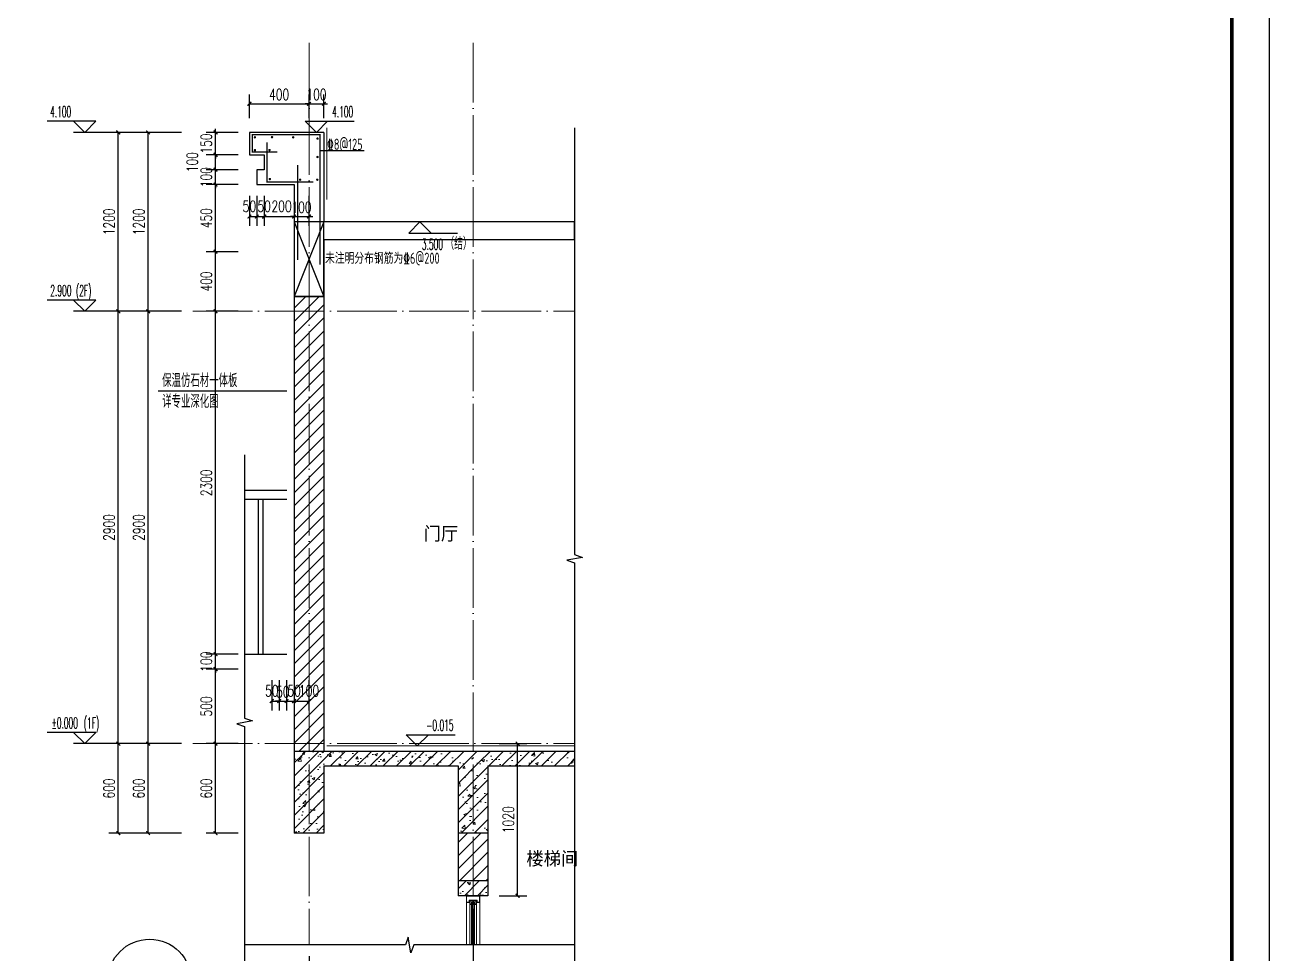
# Model space of a CAD drawing. Extents: x -1712635 to -854203, y -534641 to -21985.
# Drawn here: x -887422 to -879077, y -166033 to -159800 of the extents above; entities that cross this region are included whole.
import ezdxf

# ---------------------------------------------------------------- set-up
doc = ezdxf.new("R2010")
doc.units = 0
doc.header["$LTSCALE"] = 1000
doc.linetypes.add('DOTE', pattern=[2.42, 2, -0.2, 0.02, -0.2])
doc.layers.get('0').update_dxf_attribs({"linetype": 'CONTINUOUS'})
doc.layers.get('Defpoints').update_dxf_attribs({"linetype": 'CONTINUOUS'})
for name, color, linetype in [('AXIS', 3, 'CONTINUOUS'), ('DIM_ELEV', 3, 'CONTINUOUS'), ('DIM_IDEN', 67, 'CONTINUOUS'), ('DIM_SYMB', 3, 'CONTINUOUS'), ('PUB_DIM', 3, 'CONTINUOUS'), ('PUB_TEXT', 2, 'CONTINUOUS'), ('REIN', 6, 'CONTINUOUS'), ('S-大样-砼线', 7, 'CONTINUOUS'), ('S-引出线', 40, 'CONTINUOUS'), ('TEXT', 2, 'CONTINUOUS'), ('WALL', 2, 'CONTINUOUS'), ('yichutu', 7, 'CONTINUOUS'), ('尺寸标注', 86, 'CONTINUOUS'), ('看线', 251, 'CONTINUOUS')]:
    doc.layers.add(name, color=color, linetype=linetype)
for name, color, linetype, lineweight in [('DOTE', 19, 'DOTE', 9), ('PUB_HATCH', 8, 'CONTINUOUS', 9), ('S_WINDOW', 144, 'CONTINUOUS', 15), ('内粉刷', 37, 'CONTINUOUS', 9), ('图框', 9, 'CONTINUOUS', 18), ('细细', 250, 'CONTINUOUS', 0)]:
    doc.layers.add(name, color=color, linetype=linetype, lineweight=lineweight)
doc.styles.add('_TCH_DIM', font='SIMPLEX.shx', dxfattribs={"width": 0.7, "bigfont": 'GBCBIG.shx'})
doc.styles.add('_TCH_DIM_T3', font='SIMPLEX', dxfattribs={"width": 0.705882, "bigfont": 'GBCBIG'})
doc.styles.add('DIM_FONT_T3', font='SIMPLEX', dxfattribs={"width": 0.705882, "bigfont": 'GBCBIG'})
doc.styles.add('TSSD_REIN', font='tssdeng.shx', dxfattribs={"width": 0.7, "height": 300, "bigfont": 'tssdchn.shx'})
doc.dimstyles.new('_TCH_ARCH&&25', dxfattribs={"dimtxt": 74.375, "dimasz": 25, "dimexe": 62.5, "dimexo": 75, "dimgap": 25, "dimtad": 1, "dimdec": 0, "dimzin": 0, "dimdsep": 46, "dimtxsty": '_TCH_DIM_T3', "dimblk": 'ARCHTICK', "dimcen": 0.09, "dimclrt": 7, "dimazin": 0, "dimtfac": 1, "dimtdec": 0, "dimtix": 1, "dimtmove": 2, "dimatfit": 3, "dimldrblk": 'ARCHTICK', "dimfxl": 0, "dimtolj": 1, "dimtzin": 0, "dimarcsym": 0})
pattern_1 = [(315, (-1890062.1228, -695155.256), (-1.767766953, -1.767766953), []), (315, (-1890060.9443, -695155.256), (-1.767766953, -1.767766953), [])]
pattern_2 = [(45, (-1161877.82, 52636.5), (-44.194174, 44.194174), []), (50, (-1161877.82, 52636.5), (179.315046, -15.688034), [18.75, -206.25]), (355, (-1161877.82, 52636.5), (-34.68783, 188.04803), [15, -165]), (100.4514, (-1161862.88, 52635.2), (144.627345, 172.359886), [15.93505, -175.28553]), (46.1842, (-1161877.82, 52686.5), (266.81026, -41.37975), [28.125, -309.375]), (96.6356, (-1161855.59, 52683.05), (233.66568, 243.52947), [23.90257, -262.92825]), (351.1842, (-1161877.82, 52686.5), (233.66549, 243.52965), [22.5, -247.5]), (21, (-1161852.82, 52674), (149.22676, -100.65472), [18.75, -206.25]), (326, (-1161852.82, 52674), (60.82883, 181.28751), [15, -165]), (71.4514, (-1161840.38, 52665.61), (210.05566, 80.63262), [15.93505, -175.28553]), (37.5, (-1161877.82, 52636.5), (3.039964, 83.223463), [0, -163, 0, -167.5, 0, -165.625]), (7.5, (-1161877.82, 52636.5), (65.767384, 98.602928), [0, -95.5, 0, -159.25, 0, -63.125]), (327.5, (-1161933.57, 52636.5), (133.455609, -5.638718), [0, -62.5, 0, -195, 0, -258.75]), (317.5, (-1161958.57, 52636.5), (145.796542, 25.026246), [0, -81.25, 0, -129.5, 0, -183.75])]
pattern_3 = [(45, (-1161877.82, 52681.38), (-44.194192, 44.194192), [])]

# ---------------------------------------------------------------- blocks, each defined once
blk = doc.blocks.new('GFDDDDRG')
at = {"layer": '图框'}
blk.add_lwpolyline([(923310, -107437), (923310, -159999), (893610, -159999), (893610, -107437)], close=True, dxfattribs=at)
blk.add_lwpolyline([(923310, -107437), (923310, -159999), (893610, -159999), (893610, -107437)], close=True, dxfattribs=at)
at = {"layer": '图框', "const_width": 50}
blk.add_lwpolyline([(894110, -159499), (922810, -159499), (922810, -108687), (894110, -108687)], close=True, dxfattribs=at)
blk = doc.blocks.new('yct-1051-594-26275-14850-25-1002.0')
at = {"layer": 'yichutu', "color": 7}
blk.add_lwpolyline([(0, 0), (0, 14850), (26275, 14850), (26275, 0)], close=True, dxfattribs=at)
blk = doc.blocks.new('_ArchTick')
at = {"color": 0, "const_width": 0.35}
blk.add_lwpolyline([(-0.5, -0.5), (0.5, 0.5)], dxfattribs=at)
blk = doc.blocks.new('*D2877')
at = {"layer": 'AXIS', "color": 0, "lineweight": -2}
for p, q in [((-885516, -166046.6), (-885516, -166298.1)), ((-884416, -166046.6), (-884416, -166298.1)), ((-885516, -166235.6), (-884416, -166235.6))]:
    blk.add_line(p, q, dxfattribs=at)
at = {"layer": 'Defpoints', "color": 0}
for p in [(-885516, -165971.6), (-884416, -165971.6), (-884416, -166235.6)]:
    blk.add_point(p, dxfattribs=at)
at = {"layer": 'AXIS', "color": 0, "lineweight": -2, "xscale": 25, "yscale": 25, "zscale": 25, "rotation": 180}
blk.add_blockref('_ArchTick', (-885516, -166235.6), dxfattribs=at)
at = {"layer": 'AXIS', "color": 0, "lineweight": -2, "xscale": 25, "yscale": 25, "zscale": 25}
blk.add_blockref('_ArchTick', (-884416, -166235.6), dxfattribs=at)
at = {"layer": 'AXIS', "color": 7, "insert": (-884966, -166173.4), "char_height": 74.38, "attachment_point": 5, "style": '_TCH_DIM_T3'}
blk.add_mtext('\\A1;1100', dxfattribs=at)
blk = doc.blocks.new('*D2878')
at = {"layer": 'Defpoints', "color": 0}
for p in [(-885766.4, -164121.6), (-885716.4, -164121.6), (-885716.4, -164336.1)]:
    blk.add_point(p, dxfattribs=at)
at = {"layer": 'PUB_DIM', "color": 0, "lineweight": -2}
for p, q in [((-885766.4, -164196.6), (-885766.4, -164398.6)), ((-885716.4, -164196.6), (-885716.4, -164398.6)), ((-885766.4, -164336.1), (-885716.4, -164336.1))]:
    blk.add_line(p, q, dxfattribs=at)
at = {"layer": 'PUB_DIM', "color": 0, "lineweight": -2, "xscale": 25, "yscale": 25, "zscale": 25, "rotation": 180}
blk.add_blockref('_ArchTick', (-885766.4, -164336.1), dxfattribs=at)
at = {"layer": 'PUB_DIM', "color": 0, "lineweight": -2, "xscale": 25, "yscale": 25, "zscale": 25}
blk.add_blockref('_ArchTick', (-885716.4, -164336.1), dxfattribs=at)
at = {"layer": 'PUB_DIM', "color": 7, "insert": (-885766.4, -164267.4), "char_height": 74.38, "attachment_point": 5, "style": '_TCH_DIM_T3'}
blk.add_mtext('\\A1;50', dxfattribs=at)
blk = doc.blocks.new('*D2879')
at = {"layer": 'Defpoints', "color": 0}
for p in [(-885716.4, -164121.6), (-885666.3, -164121.6), (-885666.3, -164336.1)]:
    blk.add_point(p, dxfattribs=at)
at = {"layer": 'PUB_DIM', "color": 0, "lineweight": -2}
for p, q in [((-885716.4, -164196.6), (-885716.4, -164398.6)), ((-885666.3, -164196.6), (-885666.3, -164398.6)), ((-885716.4, -164336.1), (-885741.4, -164336.1)), ((-885716.4, -164336.1), (-885666.3, -164336.1)), ((-885666.3, -164336.1), (-885641.3, -164336.1))]:
    blk.add_line(p, q, dxfattribs=at)
at = {"layer": 'PUB_DIM', "color": 0, "lineweight": -2, "xscale": 25, "yscale": 25, "zscale": 25}
blk.add_blockref('_ArchTick', (-885716.4, -164336.1), dxfattribs=at)
at = {"layer": 'PUB_DIM', "color": 0, "lineweight": -2, "xscale": 25, "yscale": 25, "zscale": 25, "rotation": 180}
blk.add_blockref('_ArchTick', (-885666.3, -164336.1), dxfattribs=at)
at = {"layer": 'PUB_DIM', "color": 7, "insert": (-885691.4, -164274), "char_height": 74.38, "attachment_point": 5, "style": '_TCH_DIM_T3'}
blk.add_mtext('\\A1;50', dxfattribs=at)
blk = doc.blocks.new('*D2880')
at = {"layer": 'Defpoints', "color": 0}
for p in [(-885666.3, -164121.6), (-885616.3, -164121.6), (-885616.3, -164336.1)]:
    blk.add_point(p, dxfattribs=at)
at = {"layer": 'PUB_DIM', "color": 0, "lineweight": -2}
for p, q in [((-885666.3, -164196.6), (-885666.3, -164398.6)), ((-885616.3, -164196.6), (-885616.3, -164398.6)), ((-885666.3, -164336.1), (-885616.3, -164336.1))]:
    blk.add_line(p, q, dxfattribs=at)
at = {"layer": 'PUB_DIM', "color": 0, "lineweight": -2, "xscale": 25, "yscale": 25, "zscale": 25, "rotation": 180}
blk.add_blockref('_ArchTick', (-885666.3, -164336.1), dxfattribs=at)
at = {"layer": 'PUB_DIM', "color": 0, "lineweight": -2, "xscale": 25, "yscale": 25, "zscale": 25}
blk.add_blockref('_ArchTick', (-885616.3, -164336.1), dxfattribs=at)
at = {"layer": 'PUB_DIM', "color": 7, "insert": (-885616.3, -164267.4), "char_height": 74.38, "attachment_point": 5, "style": '_TCH_DIM_T3'}
blk.add_mtext('\\A1;50', dxfattribs=at)
blk = doc.blocks.new('*D2881')
at = {"layer": 'Defpoints', "color": 0}
for p in [(-885616.3, -164121.6), (-885516.3, -164121.6), (-885516.3, -164336.1)]:
    blk.add_point(p, dxfattribs=at)
at = {"layer": 'PUB_DIM', "color": 0, "lineweight": -2}
for p, q in [((-885616.3, -164196.6), (-885616.3, -164398.6)), ((-885516.3, -164196.6), (-885516.3, -164398.6)), ((-885616.3, -164336.1), (-885516.3, -164336.1))]:
    blk.add_line(p, q, dxfattribs=at)
at = {"layer": 'PUB_DIM', "color": 0, "lineweight": -2, "xscale": 25, "yscale": 25, "zscale": 25, "rotation": 180}
blk.add_blockref('_ArchTick', (-885616.3, -164336.1), dxfattribs=at)
at = {"layer": 'PUB_DIM', "color": 0, "lineweight": -2, "xscale": 25, "yscale": 25, "zscale": 25}
blk.add_blockref('_ArchTick', (-885516.3, -164336.1), dxfattribs=at)
at = {"layer": 'PUB_DIM', "color": 7, "insert": (-885516.3, -164267.4), "char_height": 74.38, "attachment_point": 5, "style": '_TCH_DIM_T3'}
blk.add_mtext('\\A1;100', dxfattribs=at)
blk = doc.blocks.new('*D2882')
at = {"layer": 'Defpoints', "color": 0}
for p in [(-885916.3, -160871.5), (-885866.3, -160871.5), (-885866.3, -161086.1)]:
    blk.add_point(p, dxfattribs=at)
at = {"layer": 'PUB_DIM', "color": 0, "lineweight": -2}
for p, q in [((-885916.3, -160946.5), (-885916.3, -161148.6)), ((-885866.3, -160946.5), (-885866.3, -161148.6)), ((-885916.3, -161086.1), (-885866.3, -161086.1))]:
    blk.add_line(p, q, dxfattribs=at)
at = {"layer": 'PUB_DIM', "color": 0, "lineweight": -2, "xscale": 25, "yscale": 25, "zscale": 25, "rotation": 180}
blk.add_blockref('_ArchTick', (-885916.3, -161086.1), dxfattribs=at)
at = {"layer": 'PUB_DIM', "color": 0, "lineweight": -2, "xscale": 25, "yscale": 25, "zscale": 25}
blk.add_blockref('_ArchTick', (-885866.3, -161086.1), dxfattribs=at)
at = {"layer": 'PUB_DIM', "color": 7, "insert": (-885916.3, -161017.3), "char_height": 74.38, "attachment_point": 5, "style": '_TCH_DIM_T3'}
blk.add_mtext('\\A1;50', dxfattribs=at)
blk = doc.blocks.new('*D2883')
at = {"layer": 'Defpoints', "color": 0}
for p in [(-885866.3, -160871.5), (-885816.3, -160871.5), (-885816.3, -161086.1)]:
    blk.add_point(p, dxfattribs=at)
at = {"layer": 'PUB_DIM', "color": 0, "lineweight": -2}
for p, q in [((-885866.3, -160946.5), (-885866.3, -161148.6)), ((-885816.3, -160946.5), (-885816.3, -161148.6)), ((-885866.3, -161086.1), (-885816.3, -161086.1))]:
    blk.add_line(p, q, dxfattribs=at)
at = {"layer": 'PUB_DIM', "color": 0, "lineweight": -2, "xscale": 25, "yscale": 25, "zscale": 25, "rotation": 180}
blk.add_blockref('_ArchTick', (-885866.3, -161086.1), dxfattribs=at)
at = {"layer": 'PUB_DIM', "color": 0, "lineweight": -2, "xscale": 25, "yscale": 25, "zscale": 25}
blk.add_blockref('_ArchTick', (-885816.3, -161086.1), dxfattribs=at)
at = {"layer": 'PUB_DIM', "color": 7, "insert": (-885816.3, -161017.3), "char_height": 74.38, "attachment_point": 5, "style": '_TCH_DIM_T3'}
blk.add_mtext('\\A1;50', dxfattribs=at)
blk = doc.blocks.new('*D2884')
at = {"layer": 'Defpoints', "color": 0}
for p in [(-885816.3, -160871.5), (-885616.3, -160871.5), (-885616.3, -161086.1)]:
    blk.add_point(p, dxfattribs=at)
at = {"layer": 'PUB_DIM', "color": 0, "lineweight": -2}
for p, q in [((-885816.3, -160946.5), (-885816.3, -161148.6)), ((-885616.3, -160946.5), (-885616.3, -161148.6)), ((-885816.3, -161086.1), (-885616.3, -161086.1))]:
    blk.add_line(p, q, dxfattribs=at)
at = {"layer": 'PUB_DIM', "color": 0, "lineweight": -2, "xscale": 25, "yscale": 25, "zscale": 25, "rotation": 180}
blk.add_blockref('_ArchTick', (-885816.3, -161086.1), dxfattribs=at)
at = {"layer": 'PUB_DIM', "color": 0, "lineweight": -2, "xscale": 25, "yscale": 25, "zscale": 25}
blk.add_blockref('_ArchTick', (-885616.3, -161086.1), dxfattribs=at)
at = {"layer": 'PUB_DIM', "color": 7, "insert": (-885699.9, -161017.3), "char_height": 74.38, "attachment_point": 5, "style": '_TCH_DIM_T3'}
blk.add_mtext('\\A1;200', dxfattribs=at)
blk = doc.blocks.new('*D2885')
at = {"layer": 'Defpoints', "color": 0}
for p in [(-885616.3, -160871.5), (-885516.3, -160871.5), (-885516.3, -161086.1)]:
    blk.add_point(p, dxfattribs=at)
at = {"layer": 'PUB_DIM', "color": 0, "lineweight": -2}
for p, q in [((-885616.3, -160946.5), (-885616.3, -161148.6)), ((-885516.3, -160946.5), (-885516.3, -161148.6)), ((-885616.3, -161086.1), (-885641.3, -161086.1)), ((-885616.3, -161086.1), (-885516.3, -161086.1)), ((-885516.3, -161086.1), (-885491.3, -161086.1))]:
    blk.add_line(p, q, dxfattribs=at)
at = {"layer": 'PUB_DIM', "color": 0, "lineweight": -2, "xscale": 25, "yscale": 25, "zscale": 25}
blk.add_blockref('_ArchTick', (-885616.3, -161086.1), dxfattribs=at)
at = {"layer": 'PUB_DIM', "color": 0, "lineweight": -2, "xscale": 25, "yscale": 25, "zscale": 25, "rotation": 180}
blk.add_blockref('_ArchTick', (-885516.3, -161086.1), dxfattribs=at)
at = {"layer": 'PUB_DIM', "color": 7, "insert": (-885566.3, -161023.9), "char_height": 74.38, "attachment_point": 5, "style": '_TCH_DIM_T3'}
blk.add_mtext('\\A1;100', dxfattribs=at)
blk = doc.blocks.new('*D2886')
at = {"layer": 'Defpoints', "color": 0}
for p in [(-886143.1, -164621.6), (-885916.1, -164621.6), (-885916.1, -165221.9)]:
    blk.add_point(p, dxfattribs=at)
at = {"layer": 'PUB_DIM', "color": 0, "lineweight": -2}
for p, q in [((-885991.1, -164621.6), (-886205.6, -164621.6)), ((-886143.1, -165221.9), (-886143.1, -164621.6)), ((-885991.1, -165221.9), (-886205.6, -165221.9))]:
    blk.add_line(p, q, dxfattribs=at)
at = {"layer": 'PUB_DIM', "color": 0, "lineweight": -2, "xscale": 25, "yscale": 25, "zscale": 25}
for p, rotation in [((-886143.1, -164621.6), 90), ((-886143.1, -165221.9), 270)]:
    blk.add_blockref('_ArchTick', p, dxfattribs=dict(at, rotation=rotation))
at = {"layer": 'PUB_DIM', "color": 7, "insert": (-886205.3, -164921.7), "char_height": 74.38, "attachment_point": 5, "rotation": 90, "style": '_TCH_DIM_T3'}
blk.add_mtext('\\A1;600', dxfattribs=at)
blk = doc.blocks.new('*D2887')
at = {"layer": 'Defpoints', "color": 0}
for p in [(-886143.1, -164121.6), (-885916.1, -164121.6), (-885916.1, -164621.6)]:
    blk.add_point(p, dxfattribs=at)
at = {"layer": 'PUB_DIM', "color": 0, "lineweight": -2}
for p, q in [((-885991.1, -164121.6), (-886205.6, -164121.6)), ((-886143.1, -164621.6), (-886143.1, -164121.6)), ((-885991.1, -164621.6), (-886205.6, -164621.6))]:
    blk.add_line(p, q, dxfattribs=at)
at = {"layer": 'PUB_DIM', "color": 0, "lineweight": -2, "xscale": 25, "yscale": 25, "zscale": 25}
for p, rotation in [((-886143.1, -164121.6), 90), ((-886143.1, -164621.6), 270)]:
    blk.add_blockref('_ArchTick', p, dxfattribs=dict(at, rotation=rotation))
at = {"layer": 'PUB_DIM', "color": 7, "insert": (-886205.3, -164371.6), "char_height": 74.38, "attachment_point": 5, "rotation": 90, "style": '_TCH_DIM_T3'}
blk.add_mtext('\\A1;500', dxfattribs=at)
blk = doc.blocks.new('*D2888')
at = {"layer": 'Defpoints', "color": 0}
for p in [(-886143.1, -164021.6), (-885916.1, -164021.6), (-885916.1, -164121.6)]:
    blk.add_point(p, dxfattribs=at)
at = {"layer": 'PUB_DIM', "color": 0, "lineweight": -2}
for p, q in [((-885991.1, -164021.6), (-886205.6, -164021.6)), ((-886143.1, -164021.6), (-886143.1, -163996.6)), ((-886143.1, -164121.6), (-886143.1, -164021.6)), ((-885991.1, -164121.6), (-886205.6, -164121.6)), ((-886143.1, -164121.6), (-886143.1, -164146.6))]:
    blk.add_line(p, q, dxfattribs=at)
at = {"layer": 'PUB_DIM', "color": 0, "lineweight": -2, "xscale": 25, "yscale": 25, "zscale": 25}
for p, rotation in [((-886143.1, -164021.6), 270), ((-886143.1, -164121.6), 90)]:
    blk.add_blockref('_ArchTick', p, dxfattribs=dict(at, rotation=rotation))
at = {"layer": 'PUB_DIM', "color": 7, "insert": (-886205.3, -164071.6), "char_height": 74.38, "attachment_point": 5, "rotation": 90, "style": '_TCH_DIM_T3'}
blk.add_mtext('\\A1;100', dxfattribs=at)
blk = doc.blocks.new('*D2889')
at = {"layer": 'Defpoints', "color": 0}
for p in [(-886143.1, -161721.6), (-885916.1, -161721.6), (-885916.1, -164021.6)]:
    blk.add_point(p, dxfattribs=at)
at = {"layer": 'PUB_DIM', "color": 0, "lineweight": -2}
for p, q in [((-885991.1, -161721.6), (-886205.6, -161721.6)), ((-886143.1, -164021.6), (-886143.1, -161721.6)), ((-885991.1, -164021.6), (-886205.6, -164021.6))]:
    blk.add_line(p, q, dxfattribs=at)
at = {"layer": 'PUB_DIM', "color": 0, "lineweight": -2, "xscale": 25, "yscale": 25, "zscale": 25}
for p, rotation in [((-886143.1, -161721.6), 90), ((-886143.1, -164021.6), 270)]:
    blk.add_blockref('_ArchTick', p, dxfattribs=dict(at, rotation=rotation))
at = {"layer": 'PUB_DIM', "color": 7, "insert": (-886205.3, -162871.6), "char_height": 74.38, "attachment_point": 5, "rotation": 90, "style": '_TCH_DIM_T3'}
blk.add_mtext('\\A1;2300', dxfattribs=at)
blk = doc.blocks.new('*D2890')
at = {"layer": 'Defpoints', "color": 0}
for p in [(-886143.1, -161321.5), (-885916.1, -161321.5), (-885916.1, -161721.6)]:
    blk.add_point(p, dxfattribs=at)
at = {"layer": 'PUB_DIM', "color": 0, "lineweight": -2}
for p, q in [((-885991.1, -161321.5), (-886205.6, -161321.5)), ((-886143.1, -161721.6), (-886143.1, -161321.5)), ((-885991.1, -161721.6), (-886205.6, -161721.6))]:
    blk.add_line(p, q, dxfattribs=at)
at = {"layer": 'PUB_DIM', "color": 0, "lineweight": -2, "xscale": 25, "yscale": 25, "zscale": 25}
for p, rotation in [((-886143.1, -161321.5), 90), ((-886143.1, -161721.6), 270)]:
    blk.add_blockref('_ArchTick', p, dxfattribs=dict(at, rotation=rotation))
at = {"layer": 'PUB_DIM', "color": 7, "insert": (-886205.3, -161521.6), "char_height": 74.38, "attachment_point": 5, "rotation": 90, "style": '_TCH_DIM_T3'}
blk.add_mtext('\\A1;400', dxfattribs=at)
blk = doc.blocks.new('*D2891')
at = {"layer": 'Defpoints', "color": 0}
for p in [(-886143.1, -160871.5), (-885916.1, -160871.5), (-885916.1, -161321.5)]:
    blk.add_point(p, dxfattribs=at)
at = {"layer": 'PUB_DIM', "color": 0, "lineweight": -2}
for p, q in [((-885991.1, -160871.5), (-886205.6, -160871.5)), ((-886143.1, -161321.5), (-886143.1, -160871.5)), ((-885991.1, -161321.5), (-886205.6, -161321.5))]:
    blk.add_line(p, q, dxfattribs=at)
at = {"layer": 'PUB_DIM', "color": 0, "lineweight": -2, "xscale": 25, "yscale": 25, "zscale": 25}
for p, rotation in [((-886143.1, -160871.5), 90), ((-886143.1, -161321.5), 270)]:
    blk.add_blockref('_ArchTick', p, dxfattribs=dict(at, rotation=rotation))
at = {"layer": 'PUB_DIM', "color": 7, "insert": (-886205.3, -161096.5), "char_height": 74.38, "attachment_point": 5, "rotation": 90, "style": '_TCH_DIM_T3'}
blk.add_mtext('\\A1;450', dxfattribs=at)
blk = doc.blocks.new('*D2892')
at = {"layer": 'Defpoints', "color": 0}
for p in [(-886143.1, -160771.5), (-885916.1, -160771.5), (-885916.1, -160871.5)]:
    blk.add_point(p, dxfattribs=at)
at = {"layer": 'PUB_DIM', "color": 0, "lineweight": -2}
for p, q in [((-885991.1, -160771.5), (-886205.6, -160771.5)), ((-886143.1, -160771.5), (-886143.1, -160746.5)), ((-886143.1, -160871.5), (-886143.1, -160771.5)), ((-885991.1, -160871.5), (-886205.6, -160871.5)), ((-886143.1, -160871.5), (-886143.1, -160896.5))]:
    blk.add_line(p, q, dxfattribs=at)
at = {"layer": 'PUB_DIM', "color": 0, "lineweight": -2, "xscale": 25, "yscale": 25, "zscale": 25}
for p, rotation in [((-886143.1, -160771.5), 270), ((-886143.1, -160871.5), 90)]:
    blk.add_blockref('_ArchTick', p, dxfattribs=dict(at, rotation=rotation))
at = {"layer": 'PUB_DIM', "color": 7, "insert": (-886205.3, -160821.5), "char_height": 74.38, "attachment_point": 5, "rotation": 90, "style": '_TCH_DIM_T3'}
blk.add_mtext('\\A1;100', dxfattribs=at)
blk = doc.blocks.new('*D2893')
at = {"layer": 'Defpoints', "color": 0}
for p in [(-886143.1, -160671.5), (-885916.1, -160671.5), (-885916.1, -160771.5)]:
    blk.add_point(p, dxfattribs=at)
at = {"layer": 'PUB_DIM', "color": 0, "lineweight": -2}
for p, q in [((-885991.1, -160671.5), (-886205.6, -160671.5)), ((-886143.1, -160771.5), (-886143.1, -160671.5)), ((-885991.1, -160771.5), (-886205.6, -160771.5))]:
    blk.add_line(p, q, dxfattribs=at)
at = {"layer": 'PUB_DIM', "color": 0, "lineweight": -2, "xscale": 25, "yscale": 25, "zscale": 25}
for p, rotation in [((-886143.1, -160671.5), 90), ((-886143.1, -160771.5), 270)]:
    blk.add_blockref('_ArchTick', p, dxfattribs=dict(at, rotation=rotation))
at = {"layer": 'PUB_DIM', "color": 7, "insert": (-886299.4, -160721.5), "char_height": 74.38, "attachment_point": 5, "rotation": 90, "style": '_TCH_DIM_T3'}
blk.add_mtext('\\A1;100', dxfattribs=at)
blk = doc.blocks.new('*D2894')
at = {"layer": 'Defpoints', "color": 0}
for p in [(-886143.1, -160521.5), (-885916.1, -160521.5), (-885916.1, -160671.5)]:
    blk.add_point(p, dxfattribs=at)
at = {"layer": 'PUB_DIM', "color": 0, "lineweight": -2}
for p, q in [((-885991.1, -160521.5), (-886205.6, -160521.5)), ((-886143.1, -160521.5), (-886143.1, -160496.5)), ((-886143.1, -160671.5), (-886143.1, -160521.5)), ((-885991.1, -160671.5), (-886205.6, -160671.5)), ((-886143.1, -160671.5), (-886143.1, -160696.5))]:
    blk.add_line(p, q, dxfattribs=at)
at = {"layer": 'PUB_DIM', "color": 0, "lineweight": -2, "xscale": 25, "yscale": 25, "zscale": 25}
for p, rotation in [((-886143.1, -160521.5), 270), ((-886143.1, -160671.5), 90)]:
    blk.add_blockref('_ArchTick', p, dxfattribs=dict(at, rotation=rotation))
at = {"layer": 'PUB_DIM', "color": 7, "insert": (-886205.3, -160596.5), "char_height": 74.38, "attachment_point": 5, "rotation": 90, "style": '_TCH_DIM_T3'}
blk.add_mtext('\\A1;150', dxfattribs=at)
blk = doc.blocks.new('*D2895')
at = {"layer": 'Defpoints', "color": 0}
for p in [(-885516, -160329.5), (-885916.1, -160501.5), (-885516, -160501.5)]:
    blk.add_point(p, dxfattribs=at)
at = {"layer": 'PUB_DIM', "color": 0, "lineweight": -2}
for p, q in [((-885916.1, -160426.5), (-885916.1, -160267)), ((-885516, -160426.5), (-885516, -160267)), ((-885916.1, -160329.5), (-885516, -160329.5))]:
    blk.add_line(p, q, dxfattribs=at)
at = {"layer": 'PUB_DIM', "color": 0, "lineweight": -2, "xscale": 25, "yscale": 25, "zscale": 25, "rotation": 180}
blk.add_blockref('_ArchTick', (-885916.1, -160329.5), dxfattribs=at)
at = {"layer": 'PUB_DIM', "color": 0, "lineweight": -2, "xscale": 25, "yscale": 25, "zscale": 25}
blk.add_blockref('_ArchTick', (-885516, -160329.5), dxfattribs=at)
at = {"layer": 'PUB_DIM', "color": 7, "insert": (-885716.1, -160267.3), "char_height": 74.38, "attachment_point": 5, "style": '_TCH_DIM_T3'}
blk.add_mtext('\\A1;400', dxfattribs=at)
blk = doc.blocks.new('*D2896')
at = {"layer": 'Defpoints', "color": 0}
for p in [(-885416.2, -160329.5), (-885516, -160501.5), (-885416.2, -160501.5)]:
    blk.add_point(p, dxfattribs=at)
at = {"layer": 'PUB_DIM', "color": 0, "lineweight": -2}
for p, q in [((-885516, -160426.5), (-885516, -160267)), ((-885416.2, -160426.5), (-885416.2, -160267)), ((-885516, -160329.5), (-885541, -160329.5)), ((-885516, -160329.5), (-885416.2, -160329.5)), ((-885416.2, -160329.5), (-885391.2, -160329.5))]:
    blk.add_line(p, q, dxfattribs=at)
at = {"layer": 'PUB_DIM', "color": 0, "lineweight": -2, "xscale": 25, "yscale": 25, "zscale": 25}
blk.add_blockref('_ArchTick', (-885516, -160329.5), dxfattribs=at)
at = {"layer": 'PUB_DIM', "color": 0, "lineweight": -2, "xscale": 25, "yscale": 25, "zscale": 25, "rotation": 180}
blk.add_blockref('_ArchTick', (-885416.2, -160329.5), dxfattribs=at)
at = {"layer": 'PUB_DIM', "color": 7, "insert": (-885466.1, -160267.3), "char_height": 74.38, "attachment_point": 5, "style": '_TCH_DIM_T3'}
blk.add_mtext('\\A1;100', dxfattribs=at)
blk = doc.blocks.new('*D2897')
at = {"layer": 'Defpoints', "color": 0}
for p in [(-886595.4, -164621.6), (-886295.4, -164621.6), (-886295.4, -165221.9)]:
    blk.add_point(p, dxfattribs=at)
at = {"layer": 'PUB_DIM', "color": 0, "lineweight": -2}
for p, q in [((-886370.4, -164621.6), (-886657.9, -164621.6)), ((-886595.4, -165221.9), (-886595.4, -164621.6)), ((-886370.4, -165221.9), (-886657.9, -165221.9))]:
    blk.add_line(p, q, dxfattribs=at)
at = {"layer": 'PUB_DIM', "color": 0, "lineweight": -2, "xscale": 25, "yscale": 25, "zscale": 25}
for p, rotation in [((-886595.4, -164621.6), 90), ((-886595.4, -165221.9), 270)]:
    blk.add_blockref('_ArchTick', p, dxfattribs=dict(at, rotation=rotation))
at = {"layer": 'PUB_DIM', "color": 7, "insert": (-886657.6, -164921.7), "char_height": 74.38, "attachment_point": 5, "rotation": 90, "style": '_TCH_DIM_T3'}
blk.add_mtext('\\A1;600', dxfattribs=at)
blk = doc.blocks.new('*D2898')
at = {"layer": 'Defpoints', "color": 0}
for p in [(-886595.4, -161721.6), (-886295.4, -161721.6), (-886295.4, -164621.6)]:
    blk.add_point(p, dxfattribs=at)
at = {"layer": 'PUB_DIM', "color": 0, "lineweight": -2}
for p, q in [((-886370.4, -161721.6), (-886657.9, -161721.6)), ((-886595.4, -164621.6), (-886595.4, -161721.6)), ((-886370.4, -164621.6), (-886657.9, -164621.6))]:
    blk.add_line(p, q, dxfattribs=at)
at = {"layer": 'PUB_DIM', "color": 0, "lineweight": -2, "xscale": 25, "yscale": 25, "zscale": 25}
for p, rotation in [((-886595.4, -161721.6), 90), ((-886595.4, -164621.6), 270)]:
    blk.add_blockref('_ArchTick', p, dxfattribs=dict(at, rotation=rotation))
at = {"layer": 'PUB_DIM', "color": 7, "insert": (-886657.6, -163171.6), "char_height": 74.38, "attachment_point": 5, "rotation": 90, "style": '_TCH_DIM_T3'}
blk.add_mtext('\\A1;2900', dxfattribs=at)
blk = doc.blocks.new('*D2899')
at = {"layer": 'Defpoints', "color": 0}
for p in [(-886595.4, -160521.5), (-886295.4, -160521.5), (-886295.4, -161721.6)]:
    blk.add_point(p, dxfattribs=at)
at = {"layer": 'PUB_DIM', "color": 0, "lineweight": -2}
for p, q in [((-886370.4, -160521.5), (-886657.9, -160521.5)), ((-886595.4, -161721.6), (-886595.4, -160521.5)), ((-886370.4, -161721.6), (-886657.9, -161721.6))]:
    blk.add_line(p, q, dxfattribs=at)
at = {"layer": 'PUB_DIM', "color": 0, "lineweight": -2, "xscale": 25, "yscale": 25, "zscale": 25}
for p, rotation in [((-886595.4, -160521.5), 90), ((-886595.4, -161721.6), 270)]:
    blk.add_blockref('_ArchTick', p, dxfattribs=dict(at, rotation=rotation))
at = {"layer": 'PUB_DIM', "color": 7, "insert": (-886657.6, -161121.5), "char_height": 74.38, "attachment_point": 5, "rotation": 90, "style": '_TCH_DIM_T3'}
blk.add_mtext('\\A1;1200', dxfattribs=at)
blk = doc.blocks.new('*D2900')
at = {"layer": 'Defpoints', "color": 0}
for p in [(-886795.4, -164621.6), (-886295.4, -164621.6), (-886295.4, -165221.9)]:
    blk.add_point(p, dxfattribs=at)
at = {"layer": 'PUB_DIM', "color": 0, "lineweight": -2}
for p, q in [((-886370.4, -164621.6), (-886857.9, -164621.6)), ((-886795.4, -165221.9), (-886795.4, -164621.6)), ((-886370.4, -165221.9), (-886857.9, -165221.9))]:
    blk.add_line(p, q, dxfattribs=at)
at = {"layer": 'PUB_DIM', "color": 0, "lineweight": -2, "xscale": 25, "yscale": 25, "zscale": 25}
for p, rotation in [((-886795.4, -164621.6), 90), ((-886795.4, -165221.9), 270)]:
    blk.add_blockref('_ArchTick', p, dxfattribs=dict(at, rotation=rotation))
at = {"layer": 'PUB_DIM', "color": 7, "insert": (-886857.6, -164921.7), "char_height": 74.38, "attachment_point": 5, "rotation": 90, "style": '_TCH_DIM_T3'}
blk.add_mtext('\\A1;600', dxfattribs=at)
blk = doc.blocks.new('*D2901')
at = {"layer": 'Defpoints', "color": 0}
for p in [(-886795.4, -161721.6), (-886295.4, -161721.6), (-886295.4, -164621.6)]:
    blk.add_point(p, dxfattribs=at)
at = {"layer": 'PUB_DIM', "color": 0, "lineweight": -2}
for p, q in [((-886370.4, -161721.6), (-886857.9, -161721.6)), ((-886795.4, -164621.6), (-886795.4, -161721.6)), ((-886370.4, -164621.6), (-886857.9, -164621.6))]:
    blk.add_line(p, q, dxfattribs=at)
at = {"layer": 'PUB_DIM', "color": 0, "lineweight": -2, "xscale": 25, "yscale": 25, "zscale": 25}
for p, rotation in [((-886795.4, -161721.6), 90), ((-886795.4, -164621.6), 270)]:
    blk.add_blockref('_ArchTick', p, dxfattribs=dict(at, rotation=rotation))
at = {"layer": 'PUB_DIM', "color": 7, "insert": (-886857.6, -163171.6), "char_height": 74.38, "attachment_point": 5, "rotation": 90, "style": '_TCH_DIM_T3'}
blk.add_mtext('\\A1;2900', dxfattribs=at)
blk = doc.blocks.new('*D2902')
at = {"layer": 'Defpoints', "color": 0}
for p in [(-886795.4, -160521.5), (-886295.4, -160521.5), (-886295.4, -161721.6)]:
    blk.add_point(p, dxfattribs=at)
at = {"layer": 'PUB_DIM', "color": 0, "lineweight": -2}
for p, q in [((-886370.4, -160521.5), (-886857.9, -160521.5)), ((-886795.4, -161721.6), (-886795.4, -160521.5)), ((-886370.4, -161721.6), (-886857.9, -161721.6))]:
    blk.add_line(p, q, dxfattribs=at)
at = {"layer": 'PUB_DIM', "color": 0, "lineweight": -2, "xscale": 25, "yscale": 25, "zscale": 25}
for p, rotation in [((-886795.4, -160521.5), 90), ((-886795.4, -161721.6), 270)]:
    blk.add_blockref('_ArchTick', p, dxfattribs=dict(at, rotation=rotation))
at = {"layer": 'PUB_DIM', "color": 7, "insert": (-886857.6, -161121.5), "char_height": 74.38, "attachment_point": 5, "rotation": 90, "style": '_TCH_DIM_T3'}
blk.add_mtext('\\A1;1200', dxfattribs=at)
blk = doc.blocks.new('*D2903')
at = {"layer": 'Defpoints', "color": 0}
for p in [(-884316, -164621.6), (-884117, -164621.6), (-884316, -165641.6)]:
    blk.add_point(p, dxfattribs=at)
at = {"layer": '尺寸标注', "color": 0, "lineweight": -2}
for p, q in [((-884241, -164621.6), (-884054.5, -164621.6)), ((-884117, -165641.6), (-884117, -164621.6)), ((-884241, -165641.6), (-884054.5, -165641.6))]:
    blk.add_line(p, q, dxfattribs=at)
at = {"layer": '尺寸标注', "color": 0, "lineweight": -2, "xscale": 25, "yscale": 25, "zscale": 25}
for p, rotation in [((-884117, -164621.6), 90), ((-884117, -165641.6), 270)]:
    blk.add_blockref('_ArchTick', p, dxfattribs=dict(at, rotation=rotation))
at = {"layer": '尺寸标注', "color": 7, "insert": (-884179.2, -165131.6), "char_height": 74.38, "attachment_point": 5, "rotation": 90, "style": '_TCH_DIM_T3'}
blk.add_mtext('\\A1;1020', dxfattribs=at)
blk = doc.blocks.new('A$C657E11A4')
at = {"layer": 'REIN', "const_width": 9}
for points in [[(170.1, 967.8), (4.5, 967.8), (4.5, 1085.2), (457.2, 1085.2), (457.2, 212.4)], [(411.8, 766.6), (102.2, 766.6), (102.2, 1034)], [(306.7, 880.7), (306.7, 245.1)]]:
    blk.add_lwpolyline(points, dxfattribs=at)
at = {"layer": 'REIN', "const_width": 8}
for points in [[(16.9, 1067.1, 1), (24.9, 1067.1, 1)], [(131.5, 1068.5, 1), (139.5, 1068.5, 1)], [(273.4, 1067.1, 1), (281.4, 1067.1, 1)], [(436.6, 1059, 1), (444.6, 1059, 1)], [(16.9, 981.1, 1), (24.9, 981.1, 1)], [(114.4, 981.5, 1), (122.4, 981.5, 1)], [(436.6, 935.1, 1), (444.6, 935.1, 1)], [(116.7, 787.1, 1), (124.7, 787.1, 1)], [(319.8, 782.9, 1), (327.8, 782.9, 1)], [(435.3, 782.9, 1), (443.3, 782.9, 1)]]:
    blk.add_lwpolyline(points, format="xyb", close=True, dxfattribs=at)
at = {"layer": 'S-大样-砼线'}
for p, q in [((283.8, 500), (483.8, 0)), ((483.8, 500), (283.8, 0))]:
    blk.add_line(p, q, dxfattribs=at)
blk.add_lwpolyline([(483.8, 500), (283.8, 500), (283.8, 0), (483.8, 0)], close=True, dxfattribs=at)
at = {"layer": 'S-引出线'}
blk.add_line((453, 978.7), (753.2, 978.7), dxfattribs=at)
at = {"layer": 'TEXT', "style": 'TSSD_REIN', "width": 0.7}
for s, p in [('%%1328@125', (505.1, 982.8)), ('未注明分布钢筋为%%1326@200', (491, 218.6))]:
    blk.add_text(s, height=75, rotation=0, dxfattribs=at).set_placement(p)

msp = doc.modelspace()

# ---------------------------------------------------------------- hatches: boundary and pattern name
at = {"layer": 'PUB_HATCH'}
h = msp.add_hatch(dxfattribs=at)
h.set_pattern_fill('普通砖', color=256, scale=25, style=0)
h.set_pattern_definition(pattern_3)
h.paths.add_polyline_path([(-885415.99, -161621.55), (-885615.99, -161621.55), (-885616, -164671.35), (-885416, -164671.35)])
h = msp.add_hatch(dxfattribs=at)
h.set_pattern_fill('钢筋混凝土', color=256, scale=25, style=0)
h.set_pattern_definition(pattern_2)
h.paths.add_polyline_path([(-885616, -164671.35), (-885416, -164771.35), (-884516, -164771.35), (-884416.43, -164738.02), (-884417.29, -164671.35)])
h = msp.add_hatch(dxfattribs=at)
h.set_pattern_fill('钢筋混凝土', color=256, scale=25, style=0)
h.set_pattern_definition(pattern_2)
h.paths.add_polyline_path([(-885416, -164771.35), (-885616, -164671.35), (-885616, -165221.89), (-885416, -165221.89)])
h = msp.add_hatch(dxfattribs=at)
h.set_pattern_fill('钢筋混凝土', color=256, scale=25, style=0)
h.set_pattern_definition(pattern_2)
h.paths.add_polyline_path([(-884416.43, -164738.02), (-884516, -164771.35), (-884516, -165221.89), (-884316, -165221.89), (-884316, -164771.35)])
h = msp.add_hatch(dxfattribs=at)
h.set_pattern_fill('钢筋混凝土', color=256, scale=25, style=0)
h.set_pattern_definition(pattern_2)
h.paths.add_polyline_path([(-884416.43, -164738.02), (-884316, -164771.35), (-883735.11, -164771.35), (-883735.11, -164671.35), (-884417.29, -164671.35)])
h = msp.add_hatch(dxfattribs=at)
h.set_pattern_fill('普通砖', color=256, scale=25, style=0)
h.set_pattern_definition(pattern_3)
h.paths.add_polyline_path([(-884316, -165221.89), (-884516, -165221.89), (-884516, -165541.55), (-884316, -165541.55)])
h = msp.add_hatch(dxfattribs=at)
h.set_pattern_fill('钢筋混凝土', color=256, scale=25, style=0)
h.set_pattern_definition(pattern_2)
h.paths.add_polyline_path([(-884516, -165541.55), (-884516, -165641.55), (-884316, -165641.55), (-884316, -165541.55)])
at = {"layer": '细细'}
h = msp.add_hatch(dxfattribs=at)
h.set_pattern_fill('金属', color=256, style=0)
h.set_pattern_definition(pattern_1)
h.paths.add_polyline_path([(-884460.95, -165686.55), (-884440.95, -165686.55), (-884440.95, -165673.05), (-884390.95, -165673.05), (-884390.95, -165686.55), (-884370.95, -165686.55), (-884370.95, -165641.55), (-884460.95, -165641.55)])
h.paths.add_polyline_path([(-884442.95, -165671.05), (-884442.95, -165684.55), (-884458.95, -165684.55), (-884458.95, -165643.55), (-884372.95, -165643.55), (-884372.95, -165684.55), (-884388.95, -165684.55), (-884388.95, -165671.05)], flags=16)
h = msp.add_hatch(dxfattribs=at)
h.set_pattern_fill('金属', color=256, style=0)
h.set_pattern_definition(pattern_1)
h.paths.add_polyline_path([(-884393.45, -165675.05), (-884393.45, -165700.05), (-884405.45, -165700.05), (-884405.45, -165690.05), (-884426.45, -165690.05), (-884426.45, -165700.05), (-884438.45, -165700.05), (-884438.45, -165675.05)])
h.paths.add_polyline_path([(-884436.45, -165677.05), (-884436.45, -165698.05), (-884428.45, -165698.05), (-884428.45, -165688.05), (-884403.45, -165688.05), (-884403.45, -165698.05), (-884395.45, -165698.05), (-884395.45, -165677.05)], flags=16)
h = msp.add_hatch(color=256, dxfattribs=at)
edge = h.paths.add_edge_path()
edge.add_line((-884420.45, -165690.05), (-884420.45, -165702.05))
edge.add_arc((-884415.95, -165710.35), 9.44, 61.517547, 118.482453, ccw=False)
edge.add_line((-884411.45, -165702.05), (-884411.45, -165690.05))
edge.add_arc((-884415.95, -165681.76), 9.44, 241.517547, 298.482453, ccw=False)

# ---------------------------------------------------------------- linework, layer by layer
at = {"layer": 'AXIS'}
msp.add_line((-884416, -165971.53), (-884416, -166430.93), dxfattribs=at)
at = {"layer": 'AXIS', "color": 6}
msp.add_circle((-886585.34, -166213.26), 280, dxfattribs=at)
at = {"layer": 'DIM_ELEV'}
for p, q in [((-886945.41, -160446.05), (-887273.41, -160446.05)), ((-887020.41, -160521.05), (-887095.41, -160446.05)), ((-887020.41, -160521.05), (-886945.41, -160446.05)), ((-885466.92, -160521.5), (-885541.92, -160446.5)), ((-885541.92, -160446.5), (-885213.92, -160446.5)), ((-885466.92, -160521.5), (-885391.92, -160446.5)), ((-886595.41, -160521.05), (-887095.41, -160521.05)), ((-886945.41, -161646.08), (-887273.41, -161646.08)), ((-887020.41, -161721.08), (-887095.41, -161646.08)), ((-887020.41, -161721.08), (-886945.41, -161646.08)), ((-886595.41, -161721.08), (-887095.41, -161721.08)), ((-886945.41, -164546.08), (-887273.41, -164546.08)), ((-887020.41, -164621.08), (-887095.41, -164546.08)), ((-887020.41, -164621.08), (-886945.41, -164546.08)), ((-886595.41, -164621.08), (-887095.41, -164621.08))]:
    msp.add_line(p, q, dxfattribs=at)
at = {"layer": 'DIM_ELEV', "color": 3}
for p, q in [((-884772.66, -161121.55), (-884847.66, -161196.55)), ((-884772.66, -161121.55), (-884697.66, -161196.55)), ((-884847.66, -161196.55), (-884519.66, -161196.55))]:
    msp.add_line(p, q, dxfattribs=at)
at = {"layer": 'DIM_ELEV', "color": 6}
for p, q in [((-884789.69, -164636.55), (-884864.69, -164561.55)), ((-884864.69, -164561.55), (-884536.69, -164561.55)), ((-884789.69, -164636.55), (-884714.69, -164561.55))]:
    msp.add_line(p, q, dxfattribs=at)
at = {"layer": 'DIM_IDEN'}
for p, q in [((-886170.48, -162256.53), (-886527.41, -162256.53)), ((-885666.03, -162256.53), (-886170.48, -162256.53))]:
    msp.add_line(p, q, dxfattribs=at)
at = {"layer": 'DIM_SYMB'}
for points in [[(-883735.11, -160491.51), (-883735.11, -163353.41), (-883682.61, -163372.52), (-883787.61, -163391.03), (-883735.11, -163409.66), (-883735.11, -166271.55)], [(-885947.93, -162684.99), (-885947.93, -164450.15), (-885895.43, -164469.26), (-886000.43, -164487.77), (-885947.93, -164506.4), (-885947.93, -166271.55)], [(-883735.11, -165971.55), (-884813.39, -165971.55), (-884832.5, -166024.05), (-884851.01, -165919.05), (-884869.64, -165971.55), (-885947.93, -165971.55)]]:
    msp.add_lwpolyline(points, dxfattribs=at)
at = {"layer": 'DOTE', "color": 1, "linetype": 'DOTE', "ltscale": 0.2}
for p, q in [((-885516, -159921.52), (-885516, -165971.55)), ((-884416, -159921.52), (-884416, -165971.55)), ((-886295.41, -161721.55), (-883735.11, -161721.55)), ((-886295.41, -161721.55), (-883735.11, -161721.55)), ((-886295.41, -164621.55), (-883735.11, -164621.55))]:
    msp.add_line(p, q, dxfattribs=at)
at = {"layer": 'DOTE', "linetype": 'DOTE', "ltscale": 0.2}
msp.add_line((-886295.41, -164621.55), (-883735.11, -164621.55), dxfattribs=at)
at = {"layer": 'S_WINDOW'}
for p, q in [((-884460.95, -165971.55), (-884460.95, -165686.55)), ((-884438.45, -165971.55), (-884438.45, -165700.05)), ((-884393.45, -165971.55), (-884393.45, -165700.05)), ((-884370.95, -165971.55), (-884370.95, -165686.55))]:
    msp.add_line(p, q, dxfattribs=at)
for points in [[(-884370.95, -165641.55), (-884370.95, -165686.55), (-884390.95, -165686.55), (-884390.95, -165673.05), (-884440.95, -165673.05), (-884440.95, -165686.55), (-884460.95, -165686.55), (-884460.95, -165641.55)], [(-884372.95, -165643.55), (-884372.95, -165684.55), (-884388.95, -165684.55), (-884388.95, -165671.05), (-884442.95, -165671.05), (-884442.95, -165684.55), (-884458.95, -165684.55), (-884458.95, -165643.55)], [(-884393.45, -165675.05), (-884393.45, -165700.05), (-884405.45, -165700.05), (-884405.45, -165690.05), (-884426.45, -165690.05), (-884426.45, -165700.05), (-884438.45, -165700.05), (-884438.45, -165675.05)], [(-884395.45, -165677.05), (-884395.45, -165698.05), (-884403.45, -165698.05), (-884403.45, -165688.05), (-884428.45, -165688.05), (-884428.45, -165698.05), (-884436.45, -165698.05), (-884436.45, -165677.05)]]:
    msp.add_lwpolyline(points, close=True, dxfattribs=at)
at = {"layer": 'WALL'}
for p, q in [((-885916.07, -160521.5), (-885916.08, -160671.5)), ((-885516.04, -160521.51), (-885916.07, -160521.5)), ((-885416.04, -160521.51), (-885516.04, -160521.51)), ((-885416.04, -160521.51), (-885416.02, -161121.55)), ((-885916.08, -160671.5), (-885816.04, -160671.5)), ((-885816.04, -160671.5), (-885816.04, -160771.51)), ((-885816.04, -160771.51), (-885866.05, -160771.5)), ((-885866.05, -160771.5), (-885866.05, -160871.5)), ((-885866.05, -160871.5), (-885616.03, -160871.51)), ((-885616.03, -160871.51), (-885616.02, -161121.56)), ((-885616.02, -161121.56), (-885616, -161621.55)), ((-883735.11, -161121.55), (-885416.02, -161121.55)), ((-883735.11, -161241.55), (-883735.11, -161121.55)), ((-883735.11, -161241.55), (-885416.01, -161241.55)), ((-885416.01, -161241.55), (-885416, -161621.55)), ((-885615.99, -161621.55), (-885616, -164671.35)), ((-885416, -161621.55), (-885616, -161621.55)), ((-885415.99, -161621.55), (-885416, -164671.35)), ((-885616, -164671.35), (-884417.29, -164671.35)), ((-885616, -164671.35), (-885616, -165221.89)), ((-884417.29, -164671.35), (-883735.11, -164671.35)), ((-883735.11, -164671.35), (-883735.11, -164771.35)), ((-885416, -164771.35), (-884516, -164771.35)), ((-885416, -164771.35), (-885416, -165221.89)), ((-884516, -164771.35), (-884516, -165221.89)), ((-884316, -164771.35), (-884316, -165221.89)), ((-884316, -164771.35), (-883735.11, -164771.35)), ((-885416, -165221.89), (-885616, -165221.89)), ((-884316, -165221.89), (-884516, -165221.89)), ((-884516, -165221.89), (-884516, -165541.55)), ((-884316, -165221.89), (-884316, -165541.55)), ((-884516, -165541.55), (-884516, -165641.55)), ((-884316, -165541.55), (-884516, -165541.55)), ((-884316, -165541.55), (-884316, -165641.55)), ((-884316, -165641.55), (-884516, -165641.55))]:
    msp.add_line(p, q, dxfattribs=at)
at = {"layer": '内粉刷'}
for p, q in [((-885396.04, -160491.51), (-885396.04, -160971.55)), ((-883735.11, -164636.56), (-885395.99, -164636.55))]:
    msp.add_line(p, q, dxfattribs=at)
at = {"layer": '看线', "color": 252}
for p, q in [((-885947.93, -162921.55), (-885666.02, -162921.55)), ((-885947.93, -162981.55), (-885666.02, -162981.55)), ((-885947.93, -164021.35), (-885666.02, -164021.34))]:
    msp.add_line(p, q, dxfattribs=at)
for points in [[(-885856, -164021.55), (-885856, -162981.55)], [(-885826, -162981.55), (-885826, -164021.55)]]:
    msp.add_lwpolyline(points, dxfattribs=at)
at = {"layer": '细细'}
for points in [[(-884426.45, -165700.05), (-884426.45, -165971.55)], [(-884420.45, -165971.55), (-884420.45, -165690.05)], [(-884411.45, -165971.55), (-884411.45, -165690.05)], [(-884405.45, -165700.05), (-884405.45, -165971.55)]]:
    msp.add_lwpolyline(points, dxfattribs=at)
msp.add_lwpolyline([(-884420.45, -165690.05), (-884420.45, -165702.05, -0.2538047), (-884411.45, -165702.05), (-884411.45, -165690.05, -0.2538047)], format="xyb", close=True, dxfattribs=at)

# ---------------------------------------------------------------- block references
at = {"xscale": 0.5, "yscale": 0.5, "zscale": 0.5}
msp.add_blockref('GFDDDDRG', (-1340731.4, -89164.01), dxfattribs=at)
at = {"layer": 'WALL'}
msp.add_blockref('A$C657E11A4', (-885899.79, -161621.63), dxfattribs=at)
at = {"layer": 'yichutu', "rotation": 270}
msp.add_blockref('yct-1051-594-26275-14850-25-1002.0', (-893926.51, -142882.49), dxfattribs=at)

# ---------------------------------------------------------------- texts
at = {"layer": 'DIM_ELEV', "color": 7, "style": '_TCH_DIM'}
for s, height, width, p in [('（结）', 84.397, 0.7, (-884601.72, -161309.08)), ('3.500', 74.375, 0.494118, (-884759.22, -161309.08))]:
    msp.add_text(s, height=height, dxfattribs=dict(at, width=width)).set_placement(p)
at = {"layer": 'PUB_TEXT'}
for s, height, style, width, p in [('4.100', 74.375, '_TCH_DIM', 0.494118, (-887252.91, -160419.8)), ('4.100', 74.375, '_TCH_DIM', 0.494118, (-885361.42, -160420.25)), ('2.900', 74.375, '_TCH_DIM', 0.494118, (-887251.51, -161619.83)), ('(2F)', 74.375, '_TCH_DIM', 0.494118, (-887079.36, -161621.06)), ('保温仿石材一体板', 89.362, 'DIM_FONT_T3', 0.705882, (-886501.16, -162230.28)), ('详专业深化图', 89.362, 'DIM_FONT_T3', 0.705882, (-886501.16, -162370.28)), ('%%P0.000', 74.375, '_TCH_DIM', 0.494118, (-887242.41, -164519.83)), ('(1F)', 74.375, '_TCH_DIM', 0.494118, (-887027.04, -164521.06))]:
    msp.add_text(s, height=height, dxfattribs=dict(at, style=style, width=width)).set_placement(p)
for s, p in [('门厅', (-884747.42, -163257.2)), ('楼梯间', (-884058.32, -165436.95))]:
    msp.add_text(s, height=89.362, dxfattribs=at).set_placement(p)
at = {"layer": 'PUB_TEXT', "color": 6, "style": '_TCH_DIM', "width": 0.494118}
msp.add_text('-0.015', height=74.375, dxfattribs=at).set_placement((-884729.69, -164535.3))

# ---------------------------------------------------------------- dimensions: what is measured, and where the dimension line sits
at = {"layer": 'AXIS'}
dim = msp.add_aligned_dim(p1=(-885516, -165971.55), p2=(-884416, -165971.55), distance=-264.03, dimstyle='_TCH_ARCH&&25', dxfattribs=at)
dim.commit()
dim.dimension.update_dxf_attribs({"geometry": '*D2877', "text_midpoint": (-884966, -166173.4)})
at = {"layer": 'PUB_DIM'}
for p1, p2, distance, picture, middle in [((-885916.08, -160501.51), (-885516.04, -160501.51), 172.05, '*D2895', (-885716.06, -160267.27)), ((-885516.04, -160501.51), (-885416.18, -160501.51), 172.05, '*D2896', (-885466.11, -160267.27)), ((-886295.41, -161721.55), (-886295.41, -160521.52), 500, '*D2902', (-886857.6, -161121.54)), ((-886295.41, -161721.55), (-886295.41, -160521.52), 300, '*D2899', (-886657.6, -161121.54)), ((-885916.07, -160671.53), (-885916.07, -160521.53), 227.06, '*D2894', (-886205.32, -160596.53)), ((-885916.07, -160871.53), (-885916.07, -160771.53), 227.06, '*D2892', (-886205.32, -160821.53)), ((-885916.07, -161321.54), (-885916.07, -160871.53), 227.06, '*D2891', (-886205.32, -161096.54)), ((-885616.27, -160871.51), (-885516.28, -160871.51), -214.55, '*D2885', (-885566.27, -161023.87)), ((-885916.07, -161721.58), (-885916.07, -161321.54), 227.06, '*D2890', (-886205.32, -161521.56)), ((-886295.41, -164621.55), (-886295.41, -161721.55), 500, '*D2901', (-886857.6, -163171.55)), ((-886295.41, -164621.55), (-886295.41, -161721.55), 300, '*D2898', (-886657.6, -163171.55)), ((-885916.07, -164021.64), (-885916.07, -161721.58), 227.06, '*D2889', (-886205.32, -162871.61)), ((-885916.07, -164121.59), (-885916.07, -164021.64), 227.06, '*D2888', (-886205.32, -164071.62)), ((-885916.07, -164621.56), (-885916.07, -164121.59), 227.06, '*D2887', (-886205.32, -164371.57)), ((-885716.37, -164121.59), (-885666.34, -164121.59), -214.55, '*D2879', (-885691.35, -164273.95)), ((-886295.41, -165221.89), (-886295.41, -164621.55), 500, '*D2900', (-886857.6, -164921.72)), ((-886295.41, -165221.89), (-886295.41, -164621.55), 300, '*D2897', (-886657.6, -164921.72)), ((-885916.07, -165221.89), (-885916.07, -164621.56), 227.06, '*D2886', (-886205.32, -164921.73))]:
    dim = msp.add_aligned_dim(p1=p1, p2=p2, distance=distance, dimstyle='_TCH_ARCH&&25', dxfattribs=at)
    dim.commit()
    dim.dimension.update_dxf_attribs({"geometry": picture, "text_midpoint": middle})
for base, p1, p2, angle, picture, middle in [((-886143.13, -160671.53), (-885916.07, -160771.53), (-885916.07, -160671.53), 90, '*D2893', (-886299.38, -160721.53)), ((-885866.29, -161086.06), (-885916.32, -160871.51), (-885866.29, -160871.51), 0, '*D2882', (-885916.32, -161017.31)), ((-885816.26, -161086.06), (-885866.29, -160871.51), (-885816.26, -160871.51), 0, '*D2883', (-885816.26, -161017.31)), ((-885616.27, -161086.06), (-885816.26, -160871.51), (-885616.27, -160871.51), 0, '*D2884', (-885699.87, -161017.31)), ((-885716.37, -164336.14), (-885766.39, -164121.59), (-885716.37, -164121.59), 0, '*D2878', (-885766.39, -164267.39)), ((-885616.27, -164336.14), (-885666.34, -164121.59), (-885616.27, -164121.59), 0, '*D2880', (-885616.27, -164267.39)), ((-885516.27, -164336.14), (-885616.27, -164121.59), (-885516.27, -164121.59), 0, '*D2881', (-885516.27, -164267.39))]:
    dim = msp.add_linear_dim(base=base, p1=p1, p2=p2, angle=angle, dimstyle='_TCH_ARCH&&25', dxfattribs=at)
    dim.commit()
    dim.dimension.update_dxf_attribs({"geometry": picture, "text_midpoint": middle, "dimtype": 161})
at = {"layer": '尺寸标注', "color": 106}
dim = msp.add_aligned_dim(p1=(-884316, -165641.55), p2=(-884316, -164621.55), distance=-199.02, dimstyle='_TCH_ARCH&&25', dxfattribs=at)
dim.commit()
dim.dimension.update_dxf_attribs({"geometry": '*D2903', "text_midpoint": (-884179.17, -165131.55)})

doc.saveas('drawing.dxf')
